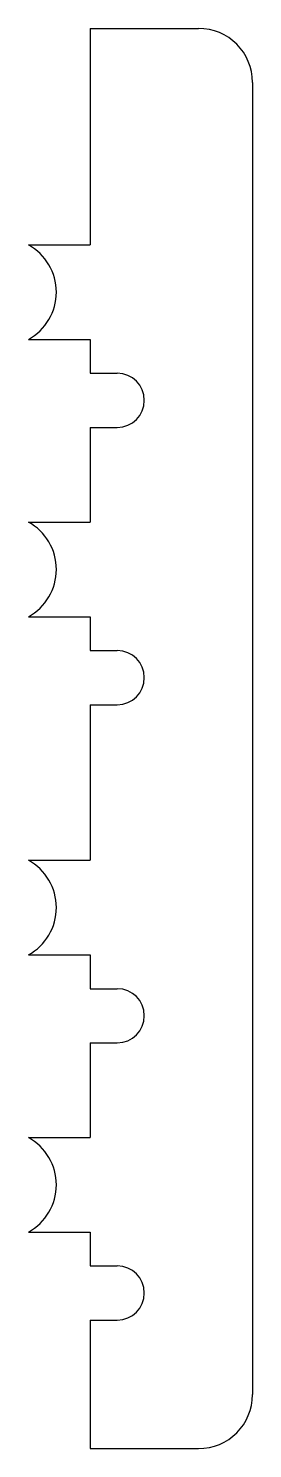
# Model space of a CAD drawing. Header units: millimetres. Extents: x 3 to 20, y -52 to 52.
import ezdxf

# ---------------------------------------------------------------- set-up
doc = ezdxf.new("R2010")
doc.units = ezdxf.units.MM
doc.layers.get('0').update_dxf_attribs({"lineweight": 25, "true_color": 0xffffff})

msp = doc.modelspace()

# ---------------------------------------------------------------- linework, layer by layer
for p, q in [((8, 52.5), (16, 52.5)), ((8, 52.5), (8, 36.5)), ((20, 48.5), (20, -48.5)), ((3.44, 36.5), (8, 36.5)), ((3.44, 29.5), (8, 29.5)), ((8, 29.5), (8, 27)), ((8, 27), (10, 27)), ((8, 23), (8, 16)), ((8, 23), (10, 23)), ((3.44, 16), (8, 16)), ((3.44, 9), (8, 9)), ((8, 9), (8, 6.5)), ((8, 6.5), (10, 6.5)), ((8, 2.5), (10, 2.5)), ((8, 2.5), (8, -9)), ((3.44, -9), (8, -9)), ((3.44, -16), (8, -16)), ((8, -16), (8, -18.5)), ((8, -18.5), (10, -18.5)), ((8, -22.5), (10, -22.5)), ((8, -22.5), (8, -29.5)), ((3.44, -29.5), (8, -29.5)), ((3.44, -36.5), (8, -36.5)), ((8, -36.5), (8, -39)), ((8, -39), (10, -39)), ((8, -43), (10, -43)), ((8, -43), (8, -52.5)), ((8, -52.5), (16, -52.5))]:
    msp.add_line(p, q)
for centre, radius, start, end in [((16, 48.5), 4, 0, 90), ((1.5, 33), 4, 298.955, 61.045), ((10, 25), 2, 270, 90), ((1.5, 12.5), 4, 298.955, 61.045), ((10, 4.5), 2, 270, 90), ((1.5, -12.5), 4, 298.955, 61.045), ((10, -20.5), 2, 270, 90), ((1.5, -33), 4, 298.955, 61.045), ((10, -41), 2, 270, 90), ((16, -48.5), 4, 270, 0)]:
    msp.add_arc(centre, radius, start, end)

doc.saveas('drawing.dxf')
